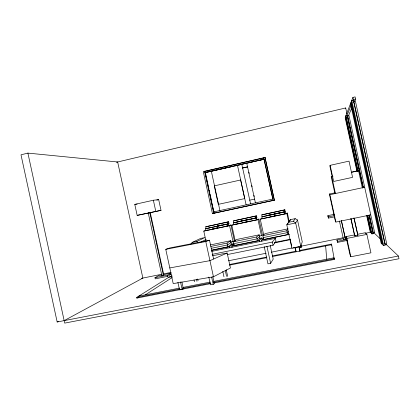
<?xml version="1.0" encoding="UTF-8"?>
<svg xmlns="http://www.w3.org/2000/svg" width="420" height="420" viewBox="0 0 420 420"><rect width="100%" height="100%" fill="white"/><g stroke="black" fill="none" stroke-linecap="round" stroke-linejoin="round"><path stroke-width="0.63" d="M299.381 247.679L301.229 247.312L300.972 245.196M300.809 246.519L302.248 241.784L297.481 219.975L295.176 218.652L290.593 219.613L286.797 224.826L291.931 248.304L300.809 246.519L295.664 222.978L293.354 221.298L288.44 222.322M345.461 108.638L345.692 107.951L116.429 162.272M362.985 186.995L347.282 115.385L346.028 115.678L345.744 116.408L357.798 171.365M351.971 102.622L350.973 102.858L350.569 103.898L381.113 243.143L381.927 243.957L382.93 243.758M351.808 100.69L351.382 101.787L382.756 244.792L383.612 245.653L385.161 245.348L353.346 100.322L351.808 100.69L383.612 245.653M354.538 101.441L355.556 99.026L355.089 96.889L352.916 97.409L345.602 116.461L345.849 117.563M346.925 115.721L351.23 104.937M352.905 100.742L353.383 99.545L352.916 97.409M347.429 116.666L347.729 115.941L348.983 115.652L374.651 232.691L373.391 232.948L372.813 232.386M353.367 102.286L353.813 101.21L355.346 100.842L386.757 244.004L385.208 244.309L384.347 243.479M348.416 115.915L351.729 108.077M330.131 165.338L333.664 181.466L352.574 177.356L349.02 161.144L330.131 165.338L329.837 165.847L332.162 176.479M297.481 219.975L295.664 222.978L286.797 224.826L290.593 219.613M264.243 246.782L267.965 263.849L270.632 263.324L273.205 259.124L270.212 245.417M288.136 228.832L265.099 233.599L262.852 235.694L263.692 239.505L287.653 234.586L288.614 233.037M288.209 231.173L287.238 232.664L263.267 237.599M262.852 235.694L286.818 230.748L287.805 229.309M293.354 221.298L295.176 218.652M190.669 244.409L192.155 242.419L200.571 238.455L204.913 237.547L196.796 241.447L192.155 242.419M227.572 254.52L273.058 245.28L275.982 241.379L275.32 238.355L211.696 251.396M212.153 254.347L272.354 242.062L275.32 238.355M261.859 241.28L261.597 240.083L263.366 238.34M232.045 247.391L231.788 246.204L259.214 240.571L261.97 237.935L262.343 239.652M263.75 235.174L260.258 219.188L286.86 213.565L287.38 213.082L289.181 221.324M257.512 240.776L259.959 238.487L259.156 234.833L236.502 239.516L233.126 241.831L233.945 245.611L257.512 240.776L256.673 236.969L259.156 234.833M259.55 236.04L261.471 235.646L262.369 234.827L258.935 219.093L256.421 219.623M263.66 216.274L261.865 216.862L262.259 218.689L285.122 213.859L285.453 213.559L285.054 211.743M259.555 236.654L257.098 238.865L233.531 243.721M261.865 216.862L284.723 212.021L285.248 211.585L284.849 209.785L261.776 214.872L262.169 216.678L284.918 211.859L284.519 210.042L284.849 209.785M233.945 245.611L234.901 244.907M231.788 246.204L234.26 244.409M211.475 250.373L229.451 246.682L233.515 243.794L233.762 244.928M211.591 250.199L227.876 246.855L231.452 244.356L230.654 240.728L210.273 244.944M230.501 242.041L233.021 241.521L234.35 240.618L230.942 225.005L228.407 225.545M231.047 242.54L227.467 244.965L211.181 248.32M210.777 246.446L227.047 243.085L230.654 240.728M145.394 294.803L172.137 277.573M172.184 275.977L170.258 276.36L136.747 297.413L136.894 298.095L137.949 297.423M262.259 218.689L262.799 218.347M161.684 275.037L158.487 275.678L154.97 277.709L155.216 278.849L167.612 276.365L170.872 274.355L170.63 273.236L163.601 274.649M260.258 219.188L263.093 218.211M154.97 277.709L167.365 275.226L170.63 273.236M235.253 241.059L231.793 225.199L257.98 219.665L258.935 219.093M163.427 275.425L163.847 275.173L150.255 212.625L149.793 212.704L148.265 213.04L161.889 275.735L163.427 275.425L149.793 212.704M161.889 275.735L163.847 275.173M234.255 222.506L233.457 222.878L233.856 224.69L256.363 219.933L256.951 219.581L256.557 217.781M233.457 222.878L255.964 218.111L256.888 217.597L256.494 215.806L233.531 220.868L233.924 222.663L256.3 217.922L255.906 216.116L256.494 215.806M208.808 277.1L210.483 284.797L213.218 284.345L214.331 283.731L212.803 276.696M64.15 320.633L142.863 278.066L117.658 161.984L27.904 153.106L21 154.807L57.162 321.983L398.401 256.022L399 258.746L64.685 323.111L27.904 153.106M57.162 321.983L58.312 321.368M213.607 259.035L209.507 240.214L169.958 247.921L165.758 249.328L173.208 283.605L213.454 276.785L230.433 267.997L227.167 253.019L212.431 255.733M177.896 282.345L179.534 289.879L182.144 289.448L183.388 288.824L182.343 288.997M200.996 241.994L206.225 239.374M334.929 193.641L331.228 176.747L332.987 176.232M231.793 225.199L235.657 224.012M205.989 241.185L203.794 231.116L229.567 225.671L230.942 225.005M206.561 228.375L205.522 228.795L205.91 230.591L228.06 225.913L228.905 225.514L228.512 223.724M205.522 228.795L227.666 224.107L228.984 223.508L228.601 221.734L205.737 226.774L206.126 228.553L228.149 223.886L227.761 222.096L228.601 221.734M227.167 253.019L209.942 260.657L169.801 267.918M203.794 231.116L207.459 229.971M274.344 200.193L265.01 157.474L203.275 171.575L212.42 213.549L274.344 200.193L265.01 157.474M273.21 200.398L263.666 157.784L263.923 157.894M165.758 249.328L205.779 241.547L209.507 240.214M250.588 203.884L241.789 164.273M356.911 171.124L358.544 170.636L362.381 188.123M212.42 213.549L274.554 200.109M219.907 210.515L211.355 171.281M213.916 211.811L213.434 211.942L272.822 199.091L264.101 159.185L205.149 172.625L213.701 211.869M353.383 99.545L355.556 99.026M204.23 171.523L205.091 171.323L208.96 189.068M205.732 171.181L265.262 157.589M208.367 171.964L204.86 172.599L264.217 159.233M211.134 171.334L213.859 170.709M214.972 170.457L218.862 169.57M220.091 169.291L222.647 168.709M223.871 168.43L228.401 167.396M229.682 167.102L232.239 166.52M234.801 165.937L237.631 165.291M238.634 165.065L243.185 164.026M244.393 163.753L246.95 163.17M248.231 162.876L252.462 161.91M253.344 161.71L256.174 161.065M257.413 160.786L261.744 159.799M242.576 168L247.532 166.877L242.608 168.016M134.783 204.388L153.368 200.235L158.686 199.658L161.018 210.357L137.172 215.381L134.783 204.388L137.135 204.104M156.823 200.072L158.686 199.658M137.172 215.381L161.018 210.357M351.519 172.174L358.544 170.636M331.228 176.747L332.483 176.474M351.272 172.358L356.281 171.26M249.601 200.188L254.594 199.101M370.718 214.893L335.879 222.07L335.039 219.886L329.375 194.014L335.06 192.796M329.375 194.014L329.889 194.702L364.66 187.262L362.229 186.974M205.737 226.774L227.761 222.096M233.531 220.868L255.906 216.116M261.776 214.872L284.519 210.042M217.135 226.018L222.122 224.963M223.372 224.695L225.866 224.17M227.115 223.902L228.984 223.508M241.043 220.952L243.579 220.416M244.85 220.148L249.916 219.072M254.987 217.996L256.888 217.597M268.338 215.166L269.588 214.904M274.601 213.843L279.61 212.777M282.739 212.116L283.994 211.853M209.071 227.84L212.205 227.178M217.224 226.112L222.243 225.052M223.498 224.784L226.007 224.254M236.806 221.965L241.904 220.883M246.997 219.807L249.548 219.266M250.824 218.993L255.922 217.917M268.695 215.208L271.84 214.541M273.1 214.274L275.615 213.743M276.875 213.476L279.389 212.945M280.649 212.678L283.794 212.011M212.536 228.9L213.806 228.627M215.077 228.359L217.613 227.824M236.917 223.745L239.431 223.214M248.241 221.351L249.501 221.083M270.123 216.725L271.404 216.458M274.596 215.78L277.153 215.24M284.183 213.754L287.38 213.082M212.594 228.958L213.848 228.695M215.103 228.428L217.613 227.897M226.396 226.044L228.905 225.514M242.293 222.684L243.569 222.411M244.844 222.143L247.391 221.603M272.233 216.353L273.494 216.09M274.754 215.822L277.268 215.292M328.151 216.815L327.894 215.654L334.199 214.342M334.519 215.581L328.172 216.899L328.435 218.101L334.787 216.783M233.126 241.831L256.673 236.969M231 244.314L233.515 243.794M259.413 238.466L261.97 237.935M261.597 240.083L289.48 234.36M274.685 242.414L290.535 239.179M274.244 242.965L290.262 239.704L291.653 246.067M357.257 234.355L365.395 232.712L366.896 234.407L370.933 252.824L350.852 256.757L349.876 254.352L345.991 236.623L354.753 234.859M141.624 278.313L162.136 274.187M163.422 273.929L171.129 272.375M228.596 260.752L266.207 253.239M271.346 252.2L292.073 247.973M293.192 247.805L294.473 247.548M300.899 246.251L343.298 237.72M344.584 237.463L346.51 237.074M365.137 233.321L370.923 232.16M295.528 247.38L298.898 246.703L299.969 251.591M350.863 218.547L354.622 235.704L355.856 235.457M354.622 235.704L354.8 235.982L357.893 235.358L354.107 218.101M299.512 247.275L301.345 246.902M347.193 240.44L337.575 242.366L336.956 239.983L343.214 238.723M345.088 238.345L346.967 237.967M345.991 236.623L346.841 238.434L366.896 234.407M343.418 239.327L345.445 239.117L341.423 220.742M367.469 215.455L371.39 233.347L371.963 233.919L373.223 233.667L369.154 215.124M169.591 274.612L170.872 274.355M336.956 239.983L337.36 241.4L346.978 239.474M229.367 264.526L266.637 257.066M272.417 255.911L296.189 251.15M299.402 250.509L331.527 244.078L331.769 245.291M168.819 277.268L172.022 276.628M229.462 265.141L266.894 257.649M272.417 256.547L331.637 244.703M138.857 296.084L179.471 288.115M182.648 287.49L210.336 282.056M213.554 281.426L333.979 257.791L334.136 258.505M136.747 297.413L179.828 288.965M182.401 288.461L210.047 283.043M213.26 282.413L334.147 258.72L334.304 259.445L214.058 282.986M136.894 298.095L210.84 283.616M205.091 171.323L204.572 171.276L213.722 213.271L214.205 213.129L213.791 211.228M196.796 241.447L198.209 242.734M373.795 232.669L380.42 238.954M385.623 243.894L398.401 256.022M372.64 233.095L373.223 233.667M357.893 235.358L353.934 217.917M345.445 239.117L341.355 220.616M327.894 215.654L328.435 218.101M353.813 101.21L385.208 244.309M350.973 102.858L381.927 243.957M347.729 115.941L363.437 187.551M369.464 215.045L373.391 232.948M345.692 107.951L346.952 113.694M347.571 117.306L362.854 186.995M369.022 215.124L372.671 231.751M346.028 115.678L358.223 171.281M367.894 215.387L371.963 233.919M357.378 171.444L345.471 117.127L345.198 117.826L356.832 170.877M367.048 215.534L370.834 232.785L370.288 232.239L366.644 215.618M351.02 218.736L354.8 235.982M346.841 238.434L350.852 256.757M331.711 176.51L335.475 193.694M339.407 221.02L343.497 239.51M329.889 194.702L335.879 222.07M337.36 241.4L337.575 242.366M300.977 246.162L301.229 247.312M299.171 246.881L299.969 250.525M295.265 247.669L295.927 250.703M294.966 247.496L295.901 251.769M286.86 213.565L288.755 222.238M284.723 212.021L285.122 213.859M286.818 230.748L287.653 234.586M272.354 242.062L273.058 245.28M266.905 246.241L270.632 263.324M248.85 172.132L249.128 173.408M251.78 185.551L252.058 186.832M253.906 195.284L254.179 196.544M246.745 163.144L255.413 202.855M257.98 219.665L261.471 235.646M255.964 218.111L256.363 219.933M259.214 240.571L259.471 241.768M237.463 165.26L246.109 204.866M229.567 225.671L233.021 241.521M227.666 224.107L228.06 225.913M229.451 246.682L229.709 247.868M227.047 243.085L227.876 246.855M209.234 190.328L209.785 192.859M210.063 194.124L211.859 202.361M212.126 203.6L212.683 206.162M212.951 207.391L213.512 209.963M226.249 269.761L227.692 276.397M225.236 270.281L226.553 276.344M222.779 271.336L223.965 276.78M205.779 241.547L213.454 276.785M211.669 277.231L213.218 284.345M197.673 278.99L198.061 280.765M196.555 279.542L196.943 281.321M194.056 279.967L194.439 281.746M181.892 281.935L183.251 288.199M180.5 281.904L182.144 289.448M153.368 200.235L155.773 211.286M167.365 275.226L167.612 276.365M331.527 244.078L334.304 259.445M325.637 245.9L326.723 259.214M240.676 179.986L214.279 185.876L218.311 204.351L244.739 198.592L240.65 179.981"/></g></svg>
